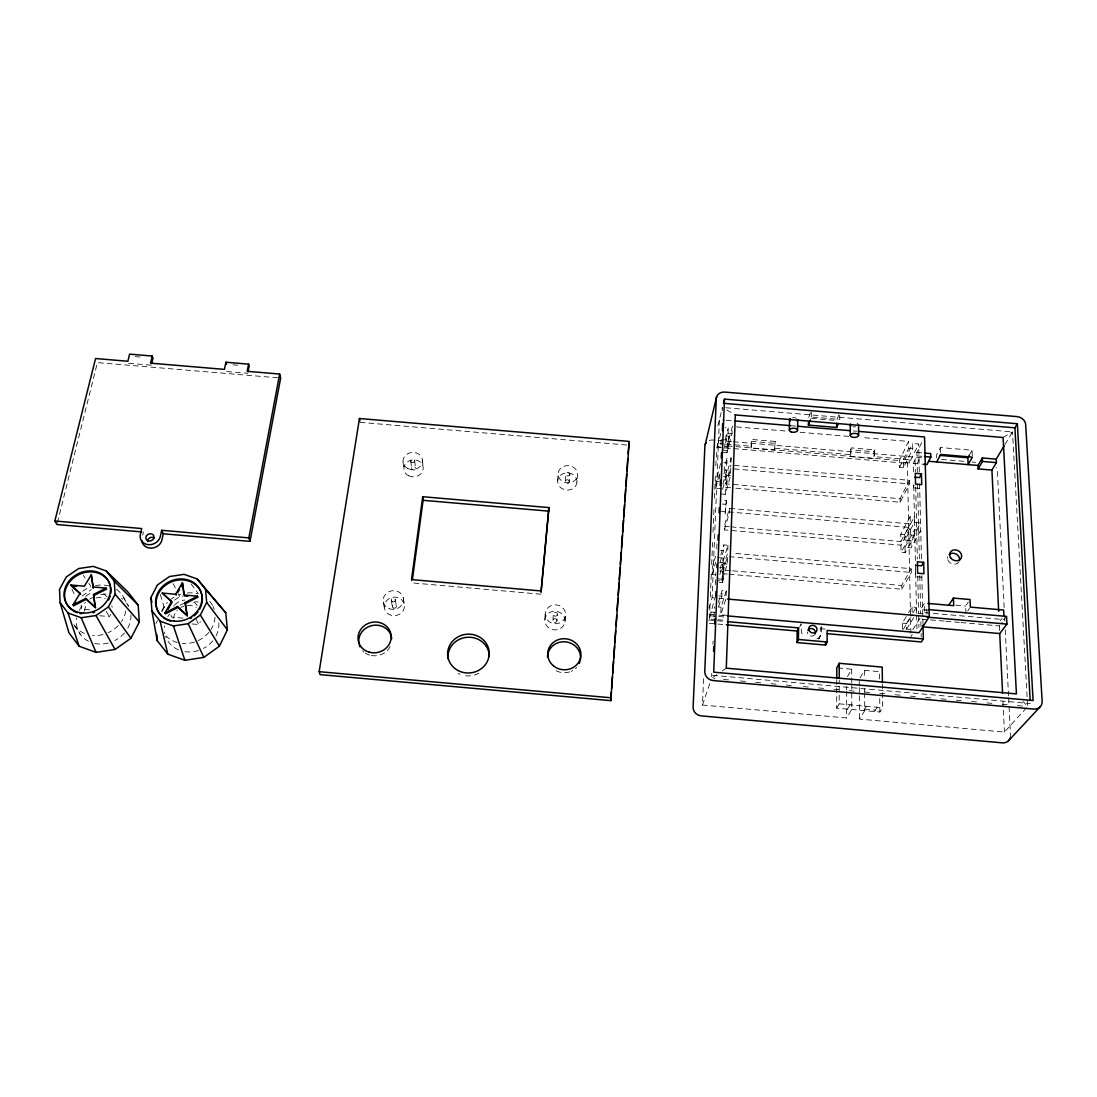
<?xml version="1.0" encoding="UTF-8"?>
<svg xmlns="http://www.w3.org/2000/svg" width="1097" height="1097" viewBox="0 0 1097 1097"><rect width="100%" height="100%" fill="white"/><g stroke="black" fill="none" stroke-linecap="round" stroke-linejoin="round"><path stroke-width="0.75" stroke-dasharray="5 3.75" d="M839.767 415.215L839.767 419.424L811.273 417.025L810.135 420.261M882.413 684.021L882.687 707.716L879.863 712.022L836.696 708.168L836.737 686.338M836.737 684.665L836.75 679.619M836.696 708.168L839.191 703.835L839.232 680.195M821.296 626.593L820.282 628.677L820.241 634.395A10.49 9.366 24.5 0 1 818.828 639.044L820.337 635.958M821.79 626.99L821.379 633.737A10.531 9.407 24.4 0 1 816.511 639.14M811.273 417.025L811.355 410.017M774.455 450.127L775.222 441.447L751.843 439.458L751.28 441.364L751.075 448.138L774.455 450.127L775.222 441.447M751.075 448.138L751.843 439.458M727.558 615.376L720.77 614.786L721.058 607.217L726.31 590.762L722.1 590.392L718.357 602.363M722.045 581.012L722.333 573.608L727.558 556.522L727.284 564.064L722.045 581.012L717.973 580.656M731 570.659L722.47 569.919L722.745 562.569L727.969 545.264L723.828 544.907L720.098 557.495M725.336 494.336L725.611 487.315L730.767 468.666L730.506 475.81L725.336 494.336L721.373 493.993M734.304 465.402L909.399 480.321L900.102 498.737L725.748 483.818L726.008 476.852L731.164 458.025L727.133 457.682L724.171 468.666M723.005 452.389L726.927 452.718L727.188 445.889L732.316 426.541L786.549 431.121M718.604 606.572L721.881 596.178L722.1 590.392M719.248 582.452L722.388 582.726L722.827 571.29L723.883 567.821L717.575 567.272M719.838 574.499L723.115 563.707L723.321 558.044L717.081 557.495M719.879 563.035L723.609 550.529L723.828 544.907M726.406 500.616L724.952 515.288L726.406 500.616L720.235 500.081M722.649 489.358L726.461 475.454L726.653 470.106L723.622 469.845M723.965 473.931L726.927 462.989L727.133 457.682M725.803 435.92L728.833 436.181L727.393 450.634L721.36 450.113M725.528 442.763L728.051 433.137L728.257 427.926L725.254 427.679M722.388 582.726L723.458 579.312L723.883 567.821M728.833 436.181L728.435 446.74L722.375 446.218M726.31 590.762L726.022 598.468L720.77 614.786M727.969 545.264L727.695 552.765L722.47 569.919M731.013 462.276L731.164 458.025M726.927 452.718L732.056 433.48L732.261 427.926M716.231 619.531L709.416 618.941L714.558 598.893M715.148 574.842L712.09 574.567L712.392 567.19L715.573 556.248M721.579 488.727L715.655 488.22L715.943 481.226L720.866 462.481M720.29 447.014L717.356 446.767L717.493 443.366L724.322 443.942M708.964 608.149L712.118 597.7L719.399 419.63L724.486 420.069M711.638 676.726L711.775 673.311M712.94 644.337L713.077 640.936M714.024 617.076L714.435 606.847M715.326 584.687L715.806 572.757M716.752 548.898L717.027 542.083M719.563 479.019L719.893 470.503M720.921 444.943L721.264 436.414M722.292 410.854L722.429 407.44L717.081 428.996M851.738 684.309L851.793 709.512L846.678 717.959L702.478 705.056L703.63 677.713M709.416 618.941L709.992 605.325M710.335 596.823L711.322 573.004M711.679 564.502L712.597 542.398M713.023 532.182L714.01 508.377M714.421 498.161L715.34 476.057M715.765 465.841L717.493 443.366M544.88 619.627L545.25 613.374M557.687 480.664L558.154 473.424M552.943 620.34L553.382 614.101M565.394 481.322L565.942 474.082M556.961 620.696A2.016 1.865 4.8 0 0 554.081 618.818A2.016 1.865 4.8 0 0 553.807 622.04A2.016 1.865 4.8 0 0 556.961 620.696L557.441 614.457A2.043 1.879 4.7 0 0 554.547 612.565A2.043 1.879 4.7 0 0 554.259 615.815A2.043 1.879 4.7 0 0 557.441 614.457M569.247 481.652A1.933 1.714 4.2 0 0 566.491 479.924A1.933 1.714 4.2 0 0 566.23 482.886A1.933 1.714 4.2 0 0 569.247 481.652L569.823 474.411A1.947 1.728 4.2 0 0 567.039 472.684A1.947 1.728 4.2 0 0 566.779 475.659A1.947 1.728 4.2 0 0 569.823 474.411M576.967 482.31A9.667 8.57 4.2 0 0 563.145 473.712A9.667 8.57 4.2 0 0 561.87 488.508A9.667 8.57 4.2 0 0 576.967 482.31L577.612 475.083A9.763 8.625 4.2 0 0 563.652 466.431A9.763 8.625 4.2 0 0 562.377 481.309A9.763 8.625 4.2 0 0 577.612 475.083M565.024 621.409A10.106 9.352 4.8 0 0 550.612 612.044A10.106 9.352 4.8 0 0 549.227 628.183A10.106 9.352 4.8 0 0 565.024 621.409L565.586 615.17A10.202 9.42 4.7 0 0 551.023 605.736A10.202 9.42 4.7 0 0 549.638 621.999A10.202 9.42 4.7 0 0 565.586 615.17M142.72 535.13L143.392 532.059M57.359 522.858L97.386 362.6L280.654 378.054M717.356 446.767L721.031 432.259M725.309 439.211L728.257 427.926M723.855 449.18L725.117 444.367M715.655 488.22L719.755 472.697M722.854 484.065L726.653 470.106M725.748 483.818L730.904 465.114M724.39 529.906L729.601 512.011L910.387 527.561L900.939 545.154L724.39 529.906L724.267 526.299L729.464 508.336L910.318 523.886L910.153 516.536L914.281 516.893L914.404 522.391L904.874 540.067L910.908 540.588L920.589 522.926L914.404 522.391M712.09 574.567L715.724 562.158M720.057 568.904L723.321 558.044M702.478 705.056L711.034 679.989M810.395 412.719L808.503 418.135L836.654 420.508L839.781 412.403M850.559 449.77L851.341 447.891L874.803 449.88L874.035 458.587L850.573 456.585L850.559 449.77L873.966 451.758L874.803 449.88M850.573 456.585L851.341 447.891M799.727 626.881L801.125 623.74L801.372 631.968A10.531 9.407 24.4 0 0 804.005 636.507M919.3 471.902L918.669 444.038L912.635 443.517L912.745 448.769L903.475 467.72L899.54 467.391L899.417 460.507L908.577 441.433L861.118 437.429M899.54 467.391L908.727 448.426L908.577 441.433M903.475 467.72L903.38 462.564L912.635 443.517M910.867 633.257L907.37 463.345L909.194 459.629L874.871 456.709M903.38 462.564L909.276 463.057L918.669 444.038M913.39 471.916L913.198 463.4L916.941 455.886L916.859 452.43L923.153 439.774M735.772 488.192L900.171 502.261L909.468 483.9L909.399 480.321M155.952 623.48L157.447 620.559M161.958 611.756L164.207 607.354L166.785 605.544M919.739 488.412L913.623 487.85L914.912 485.34M972.326 455.749L972.093 450.223L940.431 447.549L936.481 455.104L936.564 457.847M731.055 526.875L900.87 541.534L900.747 534.321L910.153 516.536M900.87 541.534L910.318 523.886M904.874 540.067L904.764 534.664L914.281 516.893M905.121 552.765L905.011 547.307L911.072 547.828L920.767 530.304L914.569 529.769L914.692 535.322L905.121 552.765L901.076 552.408L910.551 534.966L910.387 527.561M905.011 547.307L914.569 529.769M969.282 455.255L972.093 450.223M847.487 676.63L851.697 669.197L838.437 668.018M729.094 574.197L901.734 589.24L901.665 585.51L911.25 568.685L732.796 553.203M901.734 589.24L911.333 572.469L911.25 568.685M860.007 677.973L864.491 670.322L879.424 671.652L879.52 680.058M1004.921 444.573L1012.504 431.875L724.13 407.59M847.474 709.128L850.065 704.809M902.447 629.212L902.337 623.11L907.644 614.32M908.535 612.853L912.06 606.998L916.297 607.368L916.434 613.196M909.687 629.459L906.588 629.184L906.479 623.48L912.21 614.073M913.019 612.743L916.297 607.368M903.366 629.28L912.224 614.773M906.588 629.184L913.746 617.556M912.8 629.733L921.891 615.211M929.886 613.1L924.812 612.661L926.855 609.425L926.965 614.032M863.668 710.568L866.369 706.262M910.935 636.644L912.238 634.587M1026.545 707.757L1004.441 732.056L859.445 719.097L864.751 710.664L864.642 693.866M874.46 711.542L877.257 707.236M965.909 613.552L965.621 606.01L968.281 602.116M967.677 610.974L969.446 608.41M1000.135 620.847L1002.041 618.31M999.586 630.501L999.367 625.921L1002.233 622.122M1006.552 616.391L1004.139 619.599L931.572 613.25M192.085 623.974L198.694 624.467A14.055 12.41 -23.4 0 0 200.34 621.533M99.553 615.76L109.398 616.541A14.192 12.245 -25.9 0 0 110.77 614.375M174.533 600.114L179.689 596.494L183.062 595.973M716.917 674.696L711.569 678.426L714.97 678.728M722.279 670.966L726.283 668.169M82.056 596.014L91.243 589.692M1003.097 437.497L1012.504 431.875L1027.642 706.537L1023.158 701.49M135.246 356.594L140.087 357.005M232.989 364.821L237.843 365.232M128.706 363.285L151.345 365.191M226.668 371.54L247.757 373.323M726.187 420.206L732.961 420.782M790.608 425.65L795.695 426.075M853.343 430.943L856.73 431.231M800.111 432.273L849.256 436.428M728.051 433.137L732.056 433.48M908.727 448.426L912.745 448.769M916.859 452.43L923.03 452.951M751.28 441.364L774.619 443.339M916.941 455.886L923.112 456.407M721.771 439.609L727.791 440.116M731.713 441.638L712.954 440.048A7.816 6.76 12.2 0 0 709.032 440.624M733.413 441.776L922.714 457.833M941.473 459.424L965.346 461.439M972.175 462.029L975.59 462.317M726.036 444.093L751.637 446.26M775.072 448.248L851.354 454.72M727.188 445.889L899.417 460.507M913.198 463.4L923.688 464.278M716.547 447.137L731.877 448.44M733.578 448.577L907.37 463.345M360.104 422.359L626.963 445.039M723.897 462.742L726.927 462.989M734.181 468.954L909.468 483.9M726.461 475.454L730.506 475.81M723.376 476.633L726.008 476.852M715.943 481.226L718.892 481.487M725.611 487.315L734.085 488.042M722.292 504.058L725.364 504.332M719.81 511.092L725.995 511.627M910.551 534.966L914.692 535.322M900.747 534.321L904.764 534.664M724.267 526.299L729.354 526.738M720.496 550.255L723.609 550.529M729.258 556.673L911.333 572.469M921.905 577.187L915.611 576.638L915.351 565.257M720.043 562.322L722.745 562.569M723.115 563.707L727.284 564.064M732.714 570.81L901.665 585.51M719.687 571.016L722.827 571.29M722.333 573.608L727.407 574.046M717.123 578.75L723.458 579.312M955.748 605.146L965.621 606.01M927.376 610.179L920.589 609.589L924.579 603.131L924.812 612.661M718.727 595.904L721.881 596.178M918.024 613.333L922.796 613.758M712.118 597.7L717.205 598.153M718.905 598.29L727.393 599.044M944.215 621.094L920.808 619.037L921 626.648M945.888 621.245L959.258 622.41M960.931 622.561L999.367 625.921M718.316 606.97L721.058 607.217M902.337 623.11L906.479 623.48M540.917 594.204L411.978 582.891L411.526 579.6M710.554 611.989L716.725 612.524M708.854 614.265L717.328 615.006M719.029 615.156L725.803 615.76M710.39 615.774L717.123 616.363M718.796 616.514L725.515 617.104M717.945 619.682L724.76 620.285M820.282 628.677L825.328 629.13M708.621 619.997L725.583 621.492M709.334 623.315L716.094 623.905M717.781 624.056L726.228 624.796M89.735 609.85L81.493 609.013A14.302 12.314 -25.7 0 1 81.205 605.105M182.98 618.118L171.461 617.09A14.165 12.492 -23.2 0 1 171.022 614.663M712.639 675.313L1030.357 703.547M723.472 679.482L730.259 680.085M740.461 680.99L745.562 681.456M755.751 682.361L760.852 682.814M771.054 683.719L777.842 684.322M786.343 685.077L793.145 685.68M803.333 686.585L808.434 687.037M818.636 687.942L823.724 688.395M833.926 689.314L839.027 689.766M849.215 690.671L854.316 691.124M864.518 692.029L869.606 692.481M879.808 693.386L884.909 693.839M895.097 694.744L900.198 695.196M910.387 696.115L915.488 696.568M925.69 697.473L930.791 697.925M940.979 698.83L946.08 699.283M956.269 700.188L961.37 700.64M971.572 701.545L978.373 702.149M986.861 702.916L993.663 703.52M1002.151 704.274L1008.952 704.877M1017.454 705.632L1024.255 706.235M839.191 703.835L882.687 707.716M864.559 709.142L875.392 710.116M726.721 409.935L735.333 414.927M191.166 584.015L198.269 593.669M83.303 575.294L85.155 577.996M88.857 583.398L90.708 586.1M74.569 625.633L80.232 634.231M106.148 611.303L109.33 616.624M123.563 597.289L128.541 606.188A28.001 24.23 -26.2 0 0 124.976 601.279M173.161 583.659L175.328 587.937M178.235 593.642L179.689 596.494M196.157 619.284L198.626 624.55M71.908 589.034L75.405 596.59M213.037 606.531L214.313 609.466M160.327 594.56L164.207 607.354M383.292 602.034L384.444 608.382M391.314 600.402L392.383 606.764M395.318 599.593L396.346 605.955M403.312 597.961L404.423 605.297A10.12 9.256 -10.7 0 1 390.079 614.923A10.12 9.256 -10.7 0 1 388.599 598.948A10.12 9.256 -10.7 0 1 404.423 605.297M403.01 461.933L403.943 469.269M410.785 461.165L411.636 468.501M414.666 460.781L415.489 468.117A1.933 1.7 -5.7 0 1 412.746 469.873A1.933 1.7 -5.7 0 1 412.458 466.938A1.933 1.7 -5.7 0 1 415.489 468.117M422.441 460L423.181 467.349M1004.153 607.519L997.392 470.983A8.049 6.664 23.4 0 0 996.172 467.459M1004.66 617.762L1004.825 621.176M1005.25 629.705L1008.554 696.266M1008.637 697.966L1010.502 735.511A8.913 7.693 35.5 0 1 1010.31 737.582M1002.973 701.49L1004.441 732.056M729.464 508.336L729.601 512.011M940.431 447.549L940.595 453.061M919.588 483.818L921.466 559.045M921.837 575.733L922.988 623.507M917.339 472.204L917.133 463.729L919.012 460L915.063 459.657L915.337 471.641M917.613 484.079L919.382 558.702M919.78 575.664L920.685 613.84M921.151 633.449L921.233 636.863M915.693 487.041L917.353 558.922M917.75 576.035L918.614 613.689M918.655 615.403L918.929 627.388M913.705 485.56L916.571 613.456M916.612 615.17L916.955 630.514M913.554 484.778L913.623 487.85M909.194 459.629L909.276 463.057M910.908 540.588L911.072 547.828M912.06 606.998L912.197 613.223M900.102 498.737L900.171 502.261M900.939 545.154L901.076 552.408M879.725 698.556L879.863 712.022M873.966 451.758L874.035 458.587M864.491 670.322L864.546 678.728M864.614 688.82L864.628 692.18M859.266 680.908L859.28 685.886M859.294 687.545L859.321 694.182M859.335 695.841L859.445 719.097M851.697 669.197L851.738 682.636M846.651 686.42L846.651 689.739M846.665 691.398L846.678 717.959M814.961 634.519A4.21 3.771 24.5 0 1 807.241 631.927M958.874 561.87A6.212 5.279 25.8 0 1 952.936 564.036A6.212 5.279 25.8 0 1 947.753 559.593M947.506 558.167A6.212 5.279 25.8 0 1 947.657 556.782M855.646 426.76A4.141 2.043 -1.1 0 1 852.849 426.747M857.086 423.236A4.141 2.043 -1.1 0 1 857.936 423.716M792.541 417.738A4.1 2.043 0.1 0 1 796.395 418.19M130.941 614.951A28.001 24.23 -26.2 0 1 127.417 628.814M124.455 632.969A28.001 24.23 -26.2 0 1 114.883 640.511M108.288 643.034A28.001 24.23 -26.2 0 1 94.657 643.432M88.487 641.265A28.001 24.23 -26.2 0 1 76.694 618.036M79.299 610.371A28.001 24.23 -26.2 0 1 85.525 602.376M89.639 599.195A28.001 24.23 -26.2 0 1 92.669 597.454M100.869 594.615A28.001 24.23 -26.2 0 1 107.657 594.039M121.424 598.304A28.001 24.23 -26.2 0 1 122.686 599.223M116.364 589.336A28.371 24.477 -25.9 0 1 125.593 603.076M125.744 610.906A28.371 24.477 -25.9 0 1 121.479 621.615M118.202 625.66A28.371 24.477 -25.9 0 1 108.041 632.763M102.981 634.532A28.371 24.477 -25.9 0 1 92.532 635.437M84.4 633.435A28.371 24.477 -25.9 0 1 73.718 624.33M82.7 591.228A28.371 24.477 -25.9 0 1 90.475 587.046M95.549 585.606A28.371 24.477 -25.9 0 1 109.056 586.004M111.825 605.818A14.192 12.245 -25.9 0 1 112.127 607.34M84.538 611.262A14.192 12.245 -25.9 0 1 87.39 603.652M96.097 597.988A14.192 12.245 -25.9 0 1 105.285 598.537M85.827 596.315A14.302 12.314 -25.7 0 1 91.97 592.791M103.543 593.82A14.302 12.314 -25.7 0 1 107.026 596.946M478.964 673.215A20.692 19.348 -5.1 0 1 462.139 675.053M460.109 674.326A20.692 19.348 -5.1 0 1 458.176 673.421M390.148 646.531A16.578 15.276 -13.9 0 1 387.227 650.603M384.594 652.784A16.578 15.276 -13.9 0 1 371.335 655.526M369.662 655.128A16.578 15.276 -13.9 0 1 365.123 652.976M363.806 651.961A16.578 15.276 -13.9 0 1 362.613 650.836M576.638 667.456A16.537 15.468 6.5 0 1 575.445 668.608M572.703 670.555A16.537 15.468 6.5 0 1 571.167 671.309M569.562 671.913A16.537 15.468 6.5 0 1 553.258 668.827M218.81 622.753A27.754 24.559 -23.7 0 1 215.643 636.671M212.804 640.84A27.754 24.559 -23.7 0 1 203.425 648.409M198.571 650.452A27.754 24.559 -23.7 0 1 184.913 651.632M178.509 649.849A27.754 24.559 -23.7 0 1 165.674 636.644M164.824 633.655A27.754 24.559 -23.7 0 1 164.564 632.119M164.427 627.429A27.754 24.559 -23.7 0 1 164.591 625.852M167.786 616.692A27.754 24.559 -23.7 0 1 169.624 613.909M180.031 605.174A27.754 24.559 -23.7 0 1 181.595 604.433L183.199 603.775A27.754 24.559 -23.7 0 1 184.831 603.199M194.937 601.759A27.754 24.559 -23.7 0 1 198.283 602.047M215.039 617.213A28.111 24.82 -23.4 0 1 210.912 629.555M208.896 632.325A28.111 24.82 -23.4 0 1 197.775 640.758M194.457 642.033A28.111 24.82 -23.4 0 1 182.335 643.445M177.303 642.527A28.111 24.82 -23.4 0 1 166.113 636.013M161.821 610.906A28.111 24.82 -23.4 0 1 167.388 602.5M171.283 599.058A28.111 24.82 -23.4 0 1 174.204 597.125M178.934 594.862A28.111 24.82 -23.4 0 1 180.594 594.286M187.409 592.928A28.111 24.82 -23.4 0 1 197.515 593.82M209.664 601.321A28.111 24.82 -23.4 0 1 213.641 607.957M173.696 618.379A14.055 12.41 -23.4 0 1 176.302 611.536M176.836 610.864A14.055 12.41 -23.4 0 1 177.412 610.22M180.813 607.519A14.055 12.41 -23.4 0 1 184.022 606.093M187.45 605.407A14.055 12.41 -23.4 0 1 196.226 607.532M173.669 606.175A14.165 12.492 -23.2 0 1 174.204 605.503M174.78 604.858A14.165 12.492 -23.2 0 1 184.899 600.018M193.744 602.157A14.165 12.492 -23.2 0 1 197.487 606.202M407.727 468.46A9.763 8.557 -5.7 0 0 422.468 460.905A9.763 8.557 -5.7 0 0 407.988 453.623A9.763 8.557 -5.7 0 0 407.727 468.46M388.982 608.616A10.216 9.325 -10.5 0 0 403.463 598.935A10.216 9.325 -10.5 0 0 387.488 592.517A10.216 9.325 -10.5 0 0 388.982 608.616M392.438 601.718A2.043 1.865 -10.5 0 0 395.345 599.785A2.043 1.865 -10.5 0 0 392.15 598.496A2.043 1.865 -10.5 0 0 392.438 601.718M411.732 462.468A1.947 1.714 -5.7 0 0 414.68 460.959A1.947 1.714 -5.7 0 0 411.786 459.492A1.947 1.714 -5.7 0 0 411.732 462.468M408.605 475.755A9.667 8.502 -5.7 0 0 423.223 468.241A9.667 8.502 -5.7 0 0 408.852 461.001A9.667 8.502 -5.7 0 0 408.605 475.755M393.508 608.067A2.029 1.851 -10.7 0 0 396.374 606.147A2.029 1.851 -10.7 0 0 393.22 604.872A2.029 1.851 -10.7 0 0 393.508 608.067"/><path stroke-width="1.5" d="M808.448 422.318L808.42 425.101L836.641 427.473L836.654 423.305M836.764 677.946L836.778 667.867L839.246 663.301L882.221 667.099L882.399 682.334M839.232 678.508L839.246 663.301M727.284 621.642L798.575 627.909L797.162 631.036L796.998 642.554L825.547 645.077L825.561 641.786M825.547 645.077L827.097 641.992L827.152 630.418L923.372 638.879L923.03 625.098M796.998 642.554L798.41 639.469L798.575 627.909M797.588 430.202L797.752 419.671A4.1 2.043 0.1 0 1 797.025 420.878M789.36 430.161L789.552 419.63M724.486 399.116L713.708 672.173L1033.1 700.544L1017.358 423.744L724.486 399.116L723.444 403.298L1014.917 427.816L1017.358 423.744M713.585 651.357L713.79 646.229M714.682 623.987L714.874 618.859M715.765 596.617L715.971 591.489M716.917 567.533L717.054 564.119M718.014 540.163L718.22 535.034M719.097 512.793L719.303 507.664M720.181 485.423L720.386 480.28M721.278 458.039L721.483 452.91M722.361 430.668L722.635 423.826M541.082 592.503L548.925 507.596L422.715 496.722L411.526 579.6L541.082 590.954L548.925 507.596M610.768 700.64L629.225 441.419L359.446 418.505L319.172 671.679L320.063 674.628L610.768 700.64L611.358 692.125M611.605 688.71L612.441 676.794M612.675 673.38L613.511 661.464M613.744 658.063L614.581 646.133M614.827 642.732L615.664 630.816M616.02 625.701L616.733 615.486M617.09 610.371L617.926 598.455M618.16 595.054L618.996 583.124M619.243 579.723L620.079 567.807M620.312 564.393L621.149 552.477M621.505 547.362L622.342 535.446M622.575 532.031L623.411 520.115M623.658 516.714L624.495 504.785M624.728 501.384L625.564 489.468M625.797 486.053L626.634 474.137M626.881 470.723L627.717 458.807M628.074 453.705L629.034 442.681M412.431 579.518L423.085 500.301L422.715 496.722M248.841 537.9L161.657 530.29L163.261 533.786L250.034 541.356L248.841 537.9L279.653 374.05L247.182 371.307L248.608 364.149L225.9 362.243L224.419 369.387L150.563 363.162L152.209 356.045L129.583 354.139L127.869 361.256L95.576 358.527L54.85 520.979L56.948 524.517L141.705 531.908M250.034 541.356L280.654 378.054L279.653 374.05M248.032 371.897L249.17 366.179L248.608 364.149M161.657 530.29L160.327 536.447A10.367 8.913 -20.9 0 1 148.328 544.674A10.367 8.913 -20.9 0 1 140.334 534.705L141.705 528.548L54.85 520.979M163.261 533.786L161.945 539.93A10.312 8.886 -21 0 1 151.331 548.157A10.312 8.886 -21 0 1 141.856 540.56M151.674 363.779L152.99 358.088L152.209 356.045M705.248 444.422L716.643 396.634M808.42 425.101L810.135 420.261M836.641 427.473L838.204 423.456M219.4 646.174L227.394 629.829L225.763 612.812L197.227 578.969L184.077 574.348L169.528 576.528L157.406 584.975L150.933 597.481L151.893 610.741L157.214 640.634L167.8 654.155L184.899 660.325L203.836 657.377L219.4 646.174L200.381 615.033L206.689 602.404L205.509 589.212L197.227 578.969M921.439 473.808L921.713 484.655L915.556 484.079L915.309 473.287L921.439 473.808L919.478 477.606L914.912 477.222M130.913 638.289L139.333 622.013L138.167 605.05L127.855 591.914L106.286 570.975L93.272 566.367L78.682 568.534L66.327 576.94L59.499 589.391L60.102 602.61L68.919 632.763L79.135 646.243L96.056 652.372L115.048 649.451L130.913 638.289L108.425 606.888L115.089 594.313L114.266 581.177L106.286 570.975M924.565 453.088L930.736 453.61L930.832 457.065L926.965 464.566L923.688 464.278M936.687 461.96L940.65 454.446L972.381 457.134L968.144 464.621L967.869 457.764L969.282 455.255M185.571 603.487L197.967 597.125L197.542 596.192L185.132 602.568L187.326 615.801L177.892 607.436L165.414 613.854L164.948 612.949L171.626 601.375L162.246 593.079L175.726 594.272L176.178 595.205M175.726 594.272L182.321 582.836L184.282 594.409M167.91 609.521L172.078 602.294L162.246 593.079M177.824 592.339L179.469 589.487M181.115 586.634L182.76 583.782M996.213 459.149L996.391 462.619L991.921 470.078L978.126 468.899L977.976 465.457L982.309 457.97L996.213 459.149L1004.084 445.972M923.647 562.322L923.935 573.745L917.613 573.196L917.353 561.787L923.647 562.322L921.631 565.805L916.927 565.394M978.126 468.899L982.473 461.439L982.309 457.97M94.095 595.397L106.656 589.062L106.121 588.115L93.547 594.464L95.508 607.656L86.306 599.332L73.664 605.722L73.074 604.804L80.067 593.285L70.935 585.016L84.373 586.196L91.284 574.814L93.231 587.869L91.284 574.814M73.664 605.722L75.405 602.843M858.43 431.368L924.538 436.963L929.269 616.706L919.053 632.722L727.503 615.911M923.372 638.879L921.357 641.964L827.303 633.696M949.179 604.57L953.43 598.084L970.036 599.524L970.338 607.121L1003.659 610.042L1003.947 615.76M1002.576 693.002L999.724 633.559L1006.936 624.111L1006.552 616.391L928.542 609.575M1008.28 741.024L1039.86 707.14M151.893 610.741L160.135 621.19L173.436 625.948L188.204 623.686L200.381 615.033M60.102 602.61L68.028 613.017L81.192 617.748L96.001 615.499L108.425 606.888M164.948 612.949L177.44 606.518L187.326 615.801M73.074 604.804L85.744 598.413L95.508 607.656M734.661 420.919L790.608 425.65M797.382 426.226L849.942 430.655M939.786 455.378L967.869 457.764M924.661 456.544L930.832 457.065M982.473 461.439L996.391 462.619M928.501 461.261L977.976 465.457M423.085 500.301L548.733 511.147M927.815 603.419L953.691 605.667L953.43 598.084M727.393 599.044L929.269 616.706M927.047 617.117L1006.936 624.111M922.673 626.798L999.724 633.559M726.228 624.796L797.162 631.036M798.41 639.469L827.097 641.992M92.669 586.936L106.121 588.115M197.542 596.192L184.063 594.999L182.321 582.836M70.935 585.016L71.524 585.963L76.557 586.401M184.502 595.932L187.861 596.233M319.172 671.679L611.276 697.802M71.524 585.963L80.643 594.217L80.067 593.285M114.266 581.177L138.167 605.05M115.089 594.313L139.333 622.013M205.509 589.212L225.763 612.812M206.689 602.404L227.394 629.829M85.744 598.413L86.306 599.332M96.001 615.499L115.048 649.451M177.44 606.518L177.892 607.436M188.204 623.686L203.836 657.377M81.192 617.748L96.056 652.372M68.028 613.017L79.135 646.243M173.436 625.948L184.899 660.325M225.9 362.243L226.517 364.273M160.135 621.19L167.8 654.155M150.933 597.481L151.88 602.349M359.446 418.505L359.885 421.07M185.132 602.568L186.888 614.882M93.547 594.464L94.945 606.737M156.761 634.395L157.214 640.634M1014.917 427.816L1030.165 700.147M991.921 470.078L998.668 611.331M858.553 424.8L858.608 435.358A4.155 2.016 -1 0 1 852.328 437.155A4.155 2.016 -1 0 1 852.424 433.658A4.155 2.016 -1 0 1 858.608 435.358M850.285 424.882L850.298 435.427M807.817 630.062A4.21 3.771 24.5 0 1 815.373 633.627M949.152 554.479A6.212 5.279 25.8 0 1 956.406 554.246A6.212 5.279 25.8 0 1 959.436 560.608M1010.31 737.582A8.913 7.693 35.5 0 1 1002.37 742.861L700.914 715.847A8.515 7.912 23.4 0 1 693.112 706.879L704.905 446.15A7.816 6.76 12.2 0 1 706.098 442.859M858.512 425.06A4.141 2.043 -1.1 0 1 858.403 425.307M850.778 425.855A4.141 2.043 -1.1 0 1 850.682 424.004M790.389 420.96A4.1 2.043 0.1 0 1 790.279 418.547M147.547 541.465A4.127 3.552 -21.1 0 1 154.266 537.914M77.38 612.716A23.777 20.39 -25.3 0 1 73.458 578.05A23.777 20.39 -25.3 0 1 110.399 585.688M110.687 586.95A23.777 20.39 -25.3 0 1 110.783 593.463M110.18 596.11A23.777 20.39 -25.3 0 1 109.741 597.412M109.22 598.688A23.777 20.39 -25.3 0 1 108.617 599.949M94.493 612.236A23.777 20.39 -25.3 0 1 93.08 612.729M81.466 613.717A23.777 20.39 -25.3 0 1 80.081 613.456M358.98 643.761A16.578 15.276 -13.9 0 1 373.117 625.359A16.578 15.276 -13.9 0 1 391.684 638.66M359.939 646.805A16.578 15.276 -13.9 0 1 359.377 645.31M579.902 661.82A16.537 15.468 6.5 0 1 579.326 663.342M547.526 657.336A16.537 15.468 6.5 0 1 565.353 641.841A16.537 15.468 6.5 0 1 580.299 660.243M448.015 658.694A20.692 19.348 -5.1 0 1 467.555 637.261A20.692 19.348 -5.1 0 1 489.289 656.28M161.328 615.87A23.558 20.678 -22.9 0 1 174.149 580.903A23.558 20.678 -22.9 0 1 201.683 604.2M201.286 605.503A23.558 20.678 -22.9 0 1 200.806 606.792M200.23 608.067A23.558 20.678 -22.9 0 1 199.572 609.301M198.036 611.673A23.558 20.678 -22.9 0 1 194.073 615.897M191.714 617.666A23.558 20.678 -22.9 0 1 190.453 618.461M170.666 621.286A23.558 20.678 -22.9 0 1 169.336 620.875M168.033 620.381A23.558 20.678 -22.9 0 1 166.771 619.805M165.565 619.161A23.558 20.678 -22.9 0 1 163.316 617.652M735.333 414.927L726.283 668.169L1016.425 693.907L1003.097 437.497L735.333 414.927M716.286 398.43L704.781 671.117A9.05 8.323 21.6 0 0 713.105 680.551L1033.593 709.06A9.475 8.077 34.1 0 0 1042.15 701.34L1025.654 424.429A8.515 6.925 22.5 0 0 1016.96 416.599L724.76 392.082A8.255 7.035 11.6 0 0 716.286 398.43M809.243 630.775A4.237 3.785 24.4 0 0 816.442 631.406A4.237 3.785 24.4 0 0 812.891 625.317A4.237 3.785 24.4 0 0 809.243 630.775M950.482 557.605A6.239 5.307 25.7 0 0 960.999 558.51A6.239 5.307 25.7 0 0 955.446 549.858A6.239 5.307 25.7 0 0 950.482 557.605M791.266 431.957A4.114 2.029 0.2 0 0 797.588 430.339A4.114 2.029 0.2 0 0 791.568 428.433A4.114 2.029 0.2 0 0 791.266 431.957M148.122 540.821A4.155 3.565 -21 0 0 154.005 536.79A4.155 3.565 -21 0 0 147.656 534.582A4.155 3.565 -21 0 0 148.122 540.821M83.413 613.045A23.805 20.418 -25.3 0 0 109.014 582.329A23.805 20.418 -25.3 0 0 69.344 580.587A23.805 20.418 -25.3 0 0 83.413 613.045M369.099 652.139A16.661 15.331 -13.7 0 0 390.916 633.997A16.661 15.331 -13.7 0 0 363.806 626.113A16.661 15.331 -13.7 0 0 369.099 652.139M553.587 665.948A16.62 15.523 6.4 0 0 580.656 657.254A16.62 15.523 6.4 0 0 558.716 639.537A16.62 15.523 6.4 0 0 553.587 665.948M458.093 670.555A20.802 19.417 -5.1 0 0 489.207 653.264A20.802 19.417 -5.1 0 0 457.956 636.904A20.802 19.417 -5.1 0 0 458.093 670.555M174.094 621.121A23.585 20.706 -22.8 0 0 200.778 591.571A23.585 20.706 -22.8 0 0 161.465 587.539A23.585 20.706 -22.8 0 0 174.094 621.121"/></g></svg>
